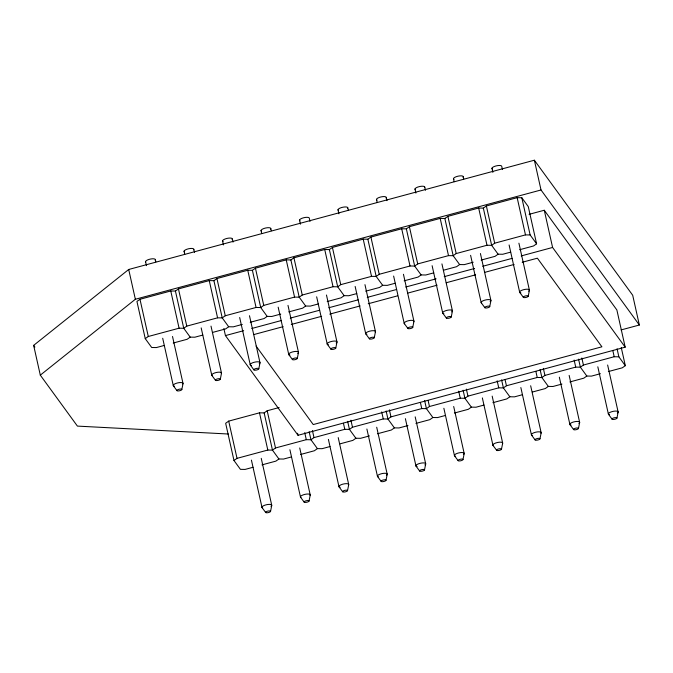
<?xml version="1.0" encoding="UTF-8"?>
<svg xmlns="http://www.w3.org/2000/svg" width="673" height="673" viewBox="0 0 673 673"><rect width="100%" height="100%" fill="white"/><g stroke="black" fill="none" stroke-linecap="round" stroke-linejoin="round"><path stroke-width="1.01" d="M181.828 389.549A2.515 0.791 -12.6 0 0 178.261 389.49A2.515 0.791 -12.6 0 0 178.025 390.946A2.515 0.791 -12.6 0 0 181.828 389.549L183.031 383.517L172.515 336.475M220.315 379.185A2.515 0.791 -12.6 0 0 216.748 379.126A2.515 0.791 -12.6 0 0 216.513 380.573A2.515 0.791 -12.6 0 0 220.315 379.185L221.518 373.153L211.002 326.111M258.802 368.812A2.515 0.791 -12.6 0 0 255.235 368.762A2.515 0.791 -12.6 0 0 255.008 370.209A2.515 0.791 -12.6 0 0 258.802 368.812L260.005 362.781L249.49 315.738M297.289 358.448A2.515 0.791 -12.6 0 0 293.731 358.389A2.515 0.791 -12.6 0 0 293.495 359.845A2.515 0.791 -12.6 0 0 297.289 358.448L298.501 352.416L287.985 305.374M270.546 511.396A2.515 0.791 -12.6 0 0 266.988 511.345A2.515 0.791 -12.6 0 0 266.752 512.792A2.515 0.791 -12.6 0 0 270.546 511.396L271.757 505.373L261.242 458.33M335.777 348.076A2.515 0.791 -12.6 0 0 332.218 348.025A2.515 0.791 -12.6 0 0 331.982 349.472A2.515 0.791 -12.6 0 0 335.777 348.076L336.988 342.052L326.472 295.01M309.042 501.032A2.515 0.791 -12.6 0 0 305.475 500.981A2.515 0.791 -12.6 0 0 305.239 502.428A2.515 0.791 -12.6 0 0 309.042 501.032L310.245 495L299.729 447.957M374.264 337.711A2.515 0.791 -12.6 0 0 370.705 337.653A2.515 0.791 -12.6 0 0 370.47 339.108A2.515 0.791 -12.6 0 0 374.264 337.711L375.475 331.68L364.959 284.637M347.529 490.667A2.515 0.791 -12.6 0 0 343.962 490.609A2.515 0.791 -12.6 0 0 343.726 492.056A2.515 0.791 -12.6 0 0 347.529 490.667L348.732 484.636L338.216 437.593M412.759 327.347A2.515 0.791 -12.6 0 0 409.192 327.288A2.515 0.791 -12.6 0 0 408.957 328.735A2.515 0.791 -12.6 0 0 412.759 327.347L413.962 321.315L403.447 274.273M386.016 480.295A2.515 0.791 -12.6 0 0 382.449 480.244A2.515 0.791 -12.6 0 0 382.214 481.691A2.515 0.791 -12.6 0 0 386.016 480.295L387.219 474.272L376.703 427.229M451.247 316.975A2.515 0.791 -12.6 0 0 447.68 316.924A2.515 0.791 -12.6 0 0 447.444 318.371A2.515 0.791 -12.6 0 0 451.247 316.975L452.449 310.943L441.934 263.9M424.503 469.931A2.515 0.791 -12.6 0 0 420.936 469.872A2.515 0.791 -12.6 0 0 420.701 471.327A2.515 0.791 -12.6 0 0 424.503 469.931L425.706 463.899L415.191 416.856M489.734 306.61A2.515 0.791 -12.6 0 0 486.167 306.551A2.515 0.791 -12.6 0 0 485.931 308.007A2.515 0.791 -12.6 0 0 489.734 306.61L490.937 300.579L480.421 253.536M462.99 459.566A2.515 0.791 -12.6 0 0 459.432 459.508A2.515 0.791 -12.6 0 0 459.196 460.955A2.515 0.791 -12.6 0 0 462.99 459.566L464.202 453.535L453.686 406.492M528.221 296.238A2.515 0.791 -12.6 0 0 524.654 296.187A2.515 0.791 -12.6 0 0 524.427 297.634A2.515 0.791 -12.6 0 0 528.221 296.238L529.424 290.214L518.908 243.172M501.478 449.194A2.515 0.791 -12.6 0 0 497.919 449.143A2.515 0.791 -12.6 0 0 497.684 450.59A2.515 0.791 -12.6 0 0 501.478 449.194L502.689 443.162L492.173 396.119M539.965 438.83A2.515 0.791 -12.6 0 0 536.406 438.771A2.515 0.791 -12.6 0 0 536.171 440.218A2.515 0.791 -12.6 0 0 539.965 438.83L541.176 432.798L530.66 385.755M578.46 428.457A2.515 0.791 -12.6 0 0 574.893 428.407A2.515 0.791 -12.6 0 0 574.658 429.854A2.515 0.791 -12.6 0 0 578.46 428.457L579.663 422.434L569.148 375.391M616.948 418.093A2.515 0.791 -12.6 0 0 613.381 418.034A2.515 0.791 -12.6 0 0 613.145 419.489A2.515 0.791 -12.6 0 0 616.948 418.093L618.15 412.061L607.635 365.018M228.441 434.018L77.412 426.102L40.304 375.147L33.65 345.367L128.703 269.478L534.37 160.208L632.696 295.237L639.35 325.017L621.095 329.93M40.304 375.147L135.357 299.258L541.025 189.979L639.35 325.017M519.64 249.717L533.546 245.973L536.591 243.828L528.271 206.603L521.819 197.744L517.158 197.669L486.369 205.963L483.332 208.108L478.671 208.041L447.882 216.336L444.845 218.473L440.184 218.405L409.394 226.7L406.349 228.845L401.697 228.77L370.907 237.064L367.862 239.209L363.21 239.142L332.42 247.437L329.375 249.582L324.723 249.506L293.933 257.801L290.887 259.946L286.235 259.879L255.437 268.174L252.4 270.31L247.74 270.243L216.95 278.538L213.913 280.683L209.253 280.607L178.463 288.902L175.426 291.047L170.765 290.98L139.976 299.275L136.93 301.42L145.25 338.637L151.703 347.504L156.363 347.571L164.305 345.434M145.25 338.637L148.296 336.492L179.085 328.197L183.746 328.273L186.783 326.127L217.572 317.833L222.233 317.9L225.27 315.755L256.06 307.468L260.72 307.536L263.757 305.391L294.555 297.096L299.207 297.172L302.253 295.026L333.042 286.732L337.695 286.799L340.74 284.654L371.53 276.359L376.182 276.435L379.227 274.29L410.017 265.995L414.669 266.062L417.714 263.917L448.504 255.631L453.165 255.698L456.201 253.553L486.991 245.258L491.652 245.334L494.689 243.189L525.478 234.894L530.139 234.961L536.591 243.828M202.8 335.061L194.85 337.207L190.198 337.131L187.153 339.276L173.247 343.02M242.28 324.428L233.338 326.834L228.685 326.767L225.64 328.912L212.727 332.386M280.767 314.064L271.825 316.47L267.173 316.394L264.127 318.539L250.221 322.291M318.262 303.96L310.312 306.097L305.66 306.03L302.614 308.175L288.709 311.919M356.749 293.596L348.807 295.733L344.147 295.666L341.102 297.811L327.204 301.554M395.236 283.224L387.295 285.369L382.634 285.293L379.597 287.438L365.691 291.182M433.723 272.859L425.782 274.996L421.121 274.929L418.084 277.074L404.179 280.818M279.11 407.544L267.189 410.757L264.144 412.902L259.492 412.827L228.702 421.121L225.657 423.267L233.977 460.492L240.429 469.35L245.081 469.426L253.031 467.281M473.212 262.226L464.269 264.632L459.617 264.556L456.572 266.701L443.658 270.184M510.706 252.123L502.756 254.259L498.104 254.192L495.059 256.337L481.153 260.081M233.977 460.492L237.022 458.347L267.812 450.052L272.464 450.119L275.509 447.974L306.299 439.679L310.951 439.755L313.997 437.61L344.786 429.315L349.438 429.391L352.484 427.246L383.274 418.951L387.934 419.018L390.971 416.873L421.761 408.578L426.421 408.654L429.458 406.509L460.248 398.214L464.908 398.281L467.954 396.136L498.743 387.841L503.396 387.917L506.441 385.772L537.231 377.477L541.883 377.553L544.928 375.408L575.718 367.113L580.37 367.18L583.415 365.035L614.205 356.74L618.857 356.816L625.31 365.675L622.273 367.82L608.367 371.563M291.518 456.917L283.577 459.053L278.916 458.986L275.88 461.131L261.974 464.875M330.006 446.544L322.064 448.689L317.404 448.613L314.367 450.759L300.461 454.511M369.485 435.911L360.551 438.316L355.891 438.249L352.854 440.394L339.941 443.869M407.981 425.546L399.039 427.952L394.386 427.885L391.341 430.022L377.435 433.774M445.476 415.443L437.526 417.588L432.874 417.512L429.828 419.658L415.922 423.401M483.963 405.079L476.013 407.215L471.361 407.148L468.315 409.293L454.41 413.037M522.45 394.706L514.5 396.851L509.848 396.776L506.803 398.921L492.897 402.673M561.93 384.073L552.996 386.479L548.335 386.411L545.298 388.557L532.385 392.031M600.417 373.708L591.483 376.114L586.822 376.047L583.785 378.184L569.88 381.936M529.079 214.334L544.272 210.245L616.863 309.942L625.183 347.159L298.03 435.288L225.438 335.591L223.865 328.55M225.438 335.591L243.668 330.679M251.778 328.491L281.146 320.584M290.265 318.127L319.633 310.219M328.752 307.763L358.12 299.847M367.239 297.39L396.616 289.483M405.726 287.026L436.112 278.841M444.214 276.653L474.6 268.477M482.701 266.289L512.077 258.382M521.196 255.925L552.592 247.462L625.183 347.159M253.78 334.582L283.156 326.666M291.258 324.487L321.644 316.302M329.745 314.114L360.131 305.929M368.232 303.75L397.608 295.834M407.737 293.108L437.105 285.201M446.224 282.744L475.592 274.828M484.711 272.372L514.088 264.464M522.189 262.277L537.382 258.188L601.906 346.805L313.239 424.562L256.093 346.073M519.707 292.402L523.358 297.331M608.434 414.248L612.085 419.186M481.22 302.766L484.871 307.704M569.947 424.621L573.598 429.551M442.733 313.138L446.384 318.068M531.451 434.985L535.111 439.923M404.246 323.503L407.897 328.441M492.964 445.358L496.624 450.287M365.759 333.867L369.41 338.805M454.477 455.722L458.128 460.66M327.263 344.24L330.923 349.169M415.99 466.086L419.641 471.024M288.776 354.604L292.435 359.542M377.503 476.459L381.154 481.388M250.289 364.976L253.94 369.906M339.015 486.823L342.666 491.761M211.802 375.341L215.453 380.279M300.528 497.196L304.179 502.125M173.314 385.705L176.965 390.643M262.033 507.56L265.692 512.498M498.104 254.192L491.652 245.334L483.332 208.108M586.822 376.047L580.37 367.18L578.57 359.13M459.617 264.556L453.165 255.698L444.845 218.473M548.335 386.411L541.883 377.553L540.082 369.502M421.121 274.929L414.669 266.062L406.349 228.845M509.848 396.776L503.396 387.917L501.595 379.866M382.634 285.293L376.182 276.435L367.862 239.209M471.361 407.148L464.908 398.281L463.108 390.239M344.147 295.666L337.695 286.799L329.375 249.582M432.874 417.512L426.421 408.654L424.621 400.603M305.66 306.03L299.207 297.172L290.887 259.946M394.386 427.885L387.934 419.018L386.134 410.967M267.173 316.394L260.72 307.536L252.4 270.31M355.891 438.249L349.438 429.391L347.647 421.34M228.685 326.767L222.233 317.9L213.913 280.683M317.404 448.613L310.951 439.755L309.151 431.704M190.198 337.131L183.746 328.273L175.426 291.047M278.916 458.986L272.464 450.119L264.144 412.902M33.65 345.367L34.887 347.066M621.263 347.571L625.31 365.675M617.065 348.765L618.857 356.816M612.859 350.709L614.205 356.74M597.817 366.81L608.333 413.853M581.842 357.994L583.415 365.035M534.37 160.208L541.025 189.979M544.272 210.245L552.592 247.462M574.145 360.072L575.718 367.113M521.819 197.744L530.139 234.961M559.33 377.174L569.846 424.217M517.158 197.669L525.478 234.894M502.453 169.537L501.764 166.467A5.022 1.59 -12.6 0 0 495.85 165.979A5.022 1.59 -12.6 0 0 492.476 168.973M543.355 368.367L544.928 375.408M491.955 168.258L492.863 172.347M509.099 244.955L519.615 291.998M535.876 371.446L537.231 377.477M486.369 205.963L494.689 243.189M520.843 387.539L531.359 434.581M478.671 208.041L486.991 245.258M463.276 176.839L463.739 178.883M505.087 379.74L506.441 385.772M453.459 178.623L454.149 181.693M470.604 255.319L481.119 302.362M497.17 380.8L498.743 387.841M447.882 216.336L456.201 253.553M482.356 397.911L492.872 444.954M440.184 218.405L448.504 255.631M424.789 187.203L425.479 190.274M466.372 389.095L467.954 396.136M414.972 188.987L415.889 193.084M432.116 265.692L442.632 312.735M458.675 391.173L460.248 398.214M409.394 226.7L417.714 263.917M443.869 408.275L454.384 455.318M401.697 228.77L410.017 265.995M386.302 197.568L386.992 200.638M428.112 400.469L429.458 406.509M376.485 199.359L377.174 202.422M393.629 276.056L404.145 323.099M420.415 402.547L421.761 408.578M370.907 237.064L379.227 274.29M405.382 418.648L415.897 465.691M363.21 239.142L371.53 276.359M347.815 207.94L348.269 209.984M389.398 409.832L390.971 416.873M337.997 209.724L338.914 213.812M355.142 286.429L365.658 333.471M381.7 411.91L383.274 418.951M332.42 247.437L340.74 284.654M366.886 429.012L377.402 476.055M324.723 249.506L333.042 286.732M310.009 221.375L309.328 218.304A5.022 1.59 -12.6 0 0 303.414 217.816A5.022 1.59 -12.6 0 0 300.032 220.811M350.911 420.204L352.484 427.246M299.51 220.096L300.427 224.185M316.655 296.793L327.171 343.836M343.44 423.283L344.786 429.315M293.933 257.801L302.253 295.026M328.399 439.376L338.914 486.419M286.235 259.879L294.555 297.096M270.84 228.677L271.295 230.721M312.423 430.569L313.997 437.61M261.023 230.46L261.704 233.531M278.168 307.157L288.683 354.2M304.726 432.638L306.299 439.679M297.584 433.269L298.03 435.288M255.437 268.174L263.757 305.391M289.912 449.749L300.427 496.792M247.74 270.243L256.06 307.468M232.353 239.041L233.035 242.112M267.189 410.757L275.509 447.974M222.536 240.825L223.444 244.922M239.681 317.53L250.196 364.573M259.492 412.827L267.812 450.052M216.95 278.538L225.27 315.755M251.424 460.113L261.94 507.156M209.253 280.607L217.572 317.833M193.858 249.405L194.547 252.476M228.702 421.121L237.022 458.347M184.049 251.197L184.73 254.259M201.185 327.894L211.701 374.937M178.463 288.902L186.783 326.127M170.765 290.98L179.085 328.197M155.37 259.778L155.833 261.822M145.553 261.561L146.47 265.65M162.698 338.267L173.213 385.309M139.976 299.275L148.296 336.492M128.703 269.478L135.357 299.258M223.057 241.548A5.022 1.59 -12.6 0 1 227.07 238.393A5.022 1.59 -12.6 0 1 232.109 239.504M251.441 365.489A5.022 1.59 -12.6 0 1 251.517 363.285A5.022 1.59 -12.6 0 1 258.138 361.796A5.022 1.59 -12.6 0 1 259.214 363.74M338.098 210.127A5.022 1.59 -12.6 0 1 343.18 207.158A5.022 1.59 -12.6 0 1 347.579 208.403M366.903 334.388A5.022 1.59 -12.6 0 1 369.561 331.192A5.022 1.59 -12.6 0 1 375.24 332.142M377.006 200.074A5.022 1.59 -12.6 0 1 381.019 196.92A5.022 1.59 -12.6 0 1 386.066 198.03M404.666 323.814A5.022 1.59 -12.6 0 1 408.679 320.668A5.022 1.59 -12.6 0 1 413.727 321.778M145.654 261.965A5.022 1.59 -12.6 0 1 150.735 258.996A5.022 1.59 -12.6 0 1 155.135 260.241M174.458 386.226A5.022 1.59 -12.6 0 1 177.117 383.03A5.022 1.59 -12.6 0 1 182.795 383.98M415.493 189.71A5.022 1.59 -12.6 0 1 419.515 186.556A5.022 1.59 -12.6 0 1 424.554 187.666M443.877 313.652A5.022 1.59 -12.6 0 1 443.961 311.448A5.022 1.59 -12.6 0 1 450.582 309.959A5.022 1.59 -12.6 0 1 451.659 311.902M453.989 179.338A5.022 1.59 -12.6 0 1 458.002 176.183A5.022 1.59 -12.6 0 1 463.041 177.302M481.641 303.086A5.022 1.59 -12.6 0 1 486.301 299.796A5.022 1.59 -12.6 0 1 490.146 301.538M261.545 231.176A5.022 1.59 -12.6 0 1 265.557 228.021A5.022 1.59 -12.6 0 1 270.596 229.14M289.928 355.125A5.022 1.59 -12.6 0 1 290.004 352.921A5.022 1.59 -12.6 0 1 296.625 351.424A5.022 1.59 -12.6 0 1 297.702 353.375M520.86 292.915A5.022 1.59 -12.6 0 1 520.936 290.711A5.022 1.59 -12.6 0 1 527.556 289.222A5.022 1.59 -12.6 0 1 528.633 291.165M184.57 251.912A5.022 1.59 -12.6 0 1 188.583 248.758A5.022 1.59 -12.6 0 1 193.622 249.868M212.222 375.652A5.022 1.59 -12.6 0 1 216.243 372.506A5.022 1.59 -12.6 0 1 221.282 373.616M328.416 344.753A5.022 1.59 -12.6 0 1 328.491 342.549A5.022 1.59 -12.6 0 1 335.112 341.06A5.022 1.59 -12.6 0 1 336.189 343.003M340.159 487.345A5.022 1.59 -12.6 0 1 342.818 484.148A5.022 1.59 -12.6 0 1 348.496 485.098M455.629 456.244A5.022 1.59 -12.6 0 1 455.705 454.031A5.022 1.59 -12.6 0 1 462.326 452.542A5.022 1.59 -12.6 0 1 463.403 454.485M493.393 445.669A5.022 1.59 -12.6 0 1 497.406 442.514A5.022 1.59 -12.6 0 1 502.445 443.625M262.462 507.871A5.022 1.59 -12.6 0 1 267.122 504.59A5.022 1.59 -12.6 0 1 270.967 506.323M532.604 435.507A5.022 1.59 -12.6 0 1 535.262 432.31A5.022 1.59 -12.6 0 1 540.941 433.261M571.091 425.134A5.022 1.59 -12.6 0 1 571.167 422.93A5.022 1.59 -12.6 0 1 577.796 421.441A5.022 1.59 -12.6 0 1 578.873 423.384M378.647 476.972A5.022 1.59 -12.6 0 1 378.731 474.768A5.022 1.59 -12.6 0 1 385.351 473.279A5.022 1.59 -12.6 0 1 386.428 475.222M609.578 414.77A5.022 1.59 -12.6 0 1 609.654 412.566A5.022 1.59 -12.6 0 1 616.283 411.077A5.022 1.59 -12.6 0 1 617.36 413.02M300.949 497.507A5.022 1.59 -12.6 0 1 304.962 494.352A5.022 1.59 -12.6 0 1 310.009 495.463M417.142 466.608A5.022 1.59 -12.6 0 1 417.218 464.404A5.022 1.59 -12.6 0 1 423.839 462.915A5.022 1.59 -12.6 0 1 424.915 464.858"/></g></svg>
